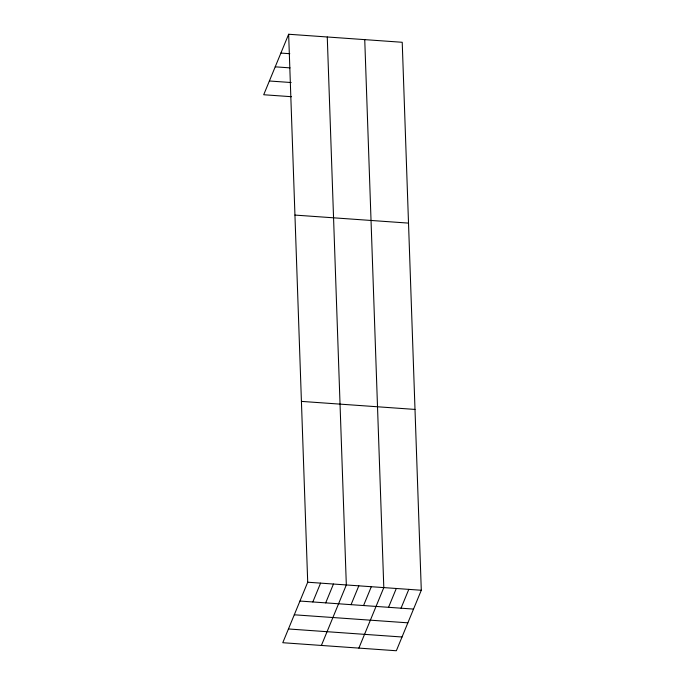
<?xml version="1.0" encoding="UTF-8"?>
<svg xmlns="http://www.w3.org/2000/svg" width="685" height="685" viewBox="0 0 685 685"><rect width="100%" height="100%" fill="white"/><g stroke="black" fill="none" stroke-linecap="round" stroke-linejoin="round"><path stroke-width="1.03" d="M288.65 34.25L307.711 582.216L282.777 642.718L396.35 650.75L421.292 590.256L402.223 42.282L288.65 34.25L263.708 94.744L291.433 96.705M312.822 601.952L320.58 583.132M325.692 602.869L333.458 584.04M321.393 645.45L346.327 584.947L327.267 36.981M351.062 604.658L358.82 585.838M363.555 605.54L371.313 586.72M358.871 648.096L383.805 587.602L364.745 39.636M388.541 607.312L396.298 588.483M401.033 608.194L408.799 589.365M280.884 53.079L289.798 53.704M275.216 66.83L290.072 67.875M269.376 80.993L291.159 82.534M294.935 215.081L408.517 223.113M301.417 401.393L414.999 409.425M307.711 582.216L421.292 590.256M299.953 601.045L413.526 609.076M294.285 614.796L407.858 622.828M288.445 628.967L402.018 636.999"/></g></svg>
